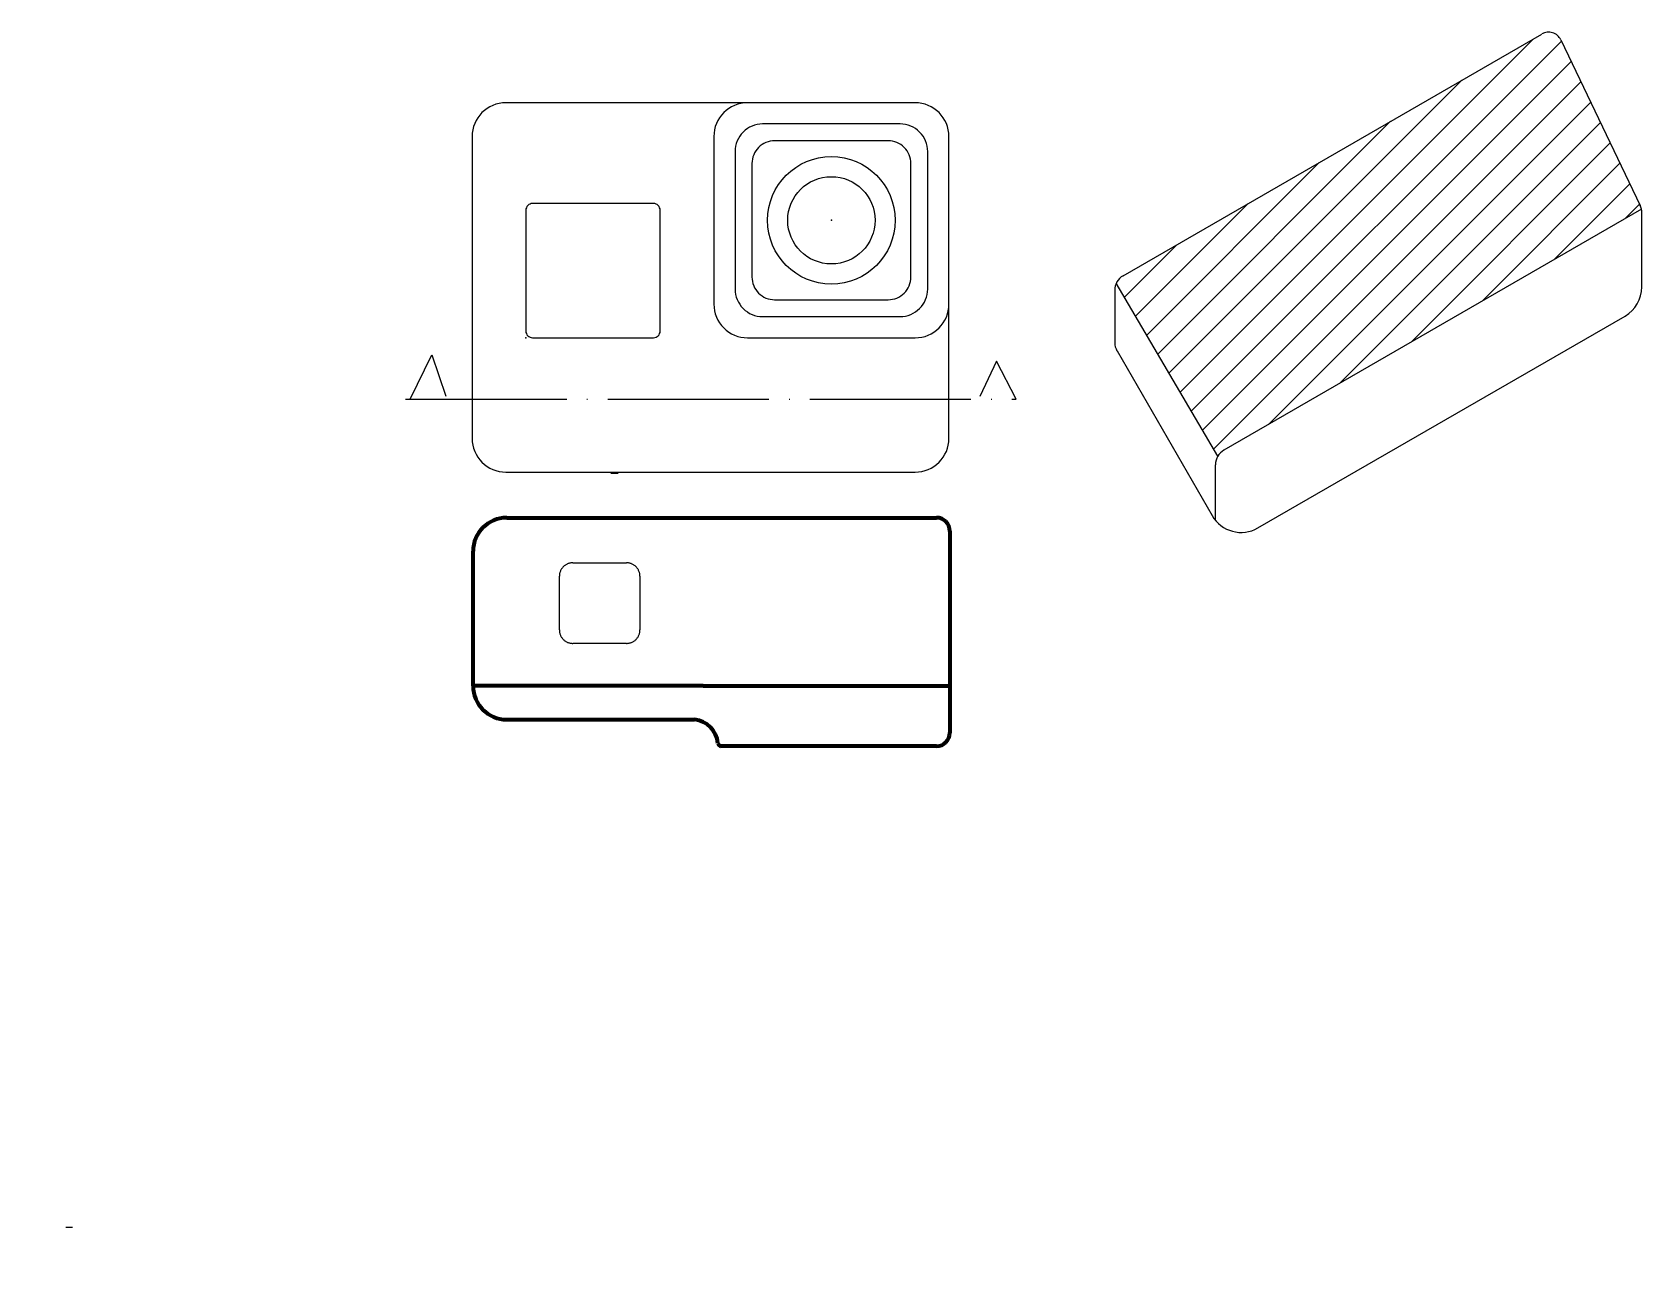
# Model space of a CAD drawing. Header units: millimetres. Extents: x -5 to 235, y -5 to 178.
import ezdxf

# ---------------------------------------------------------------- set-up
doc = ezdxf.new("R2010")
doc.units = ezdxf.units.MM
doc.linetypes.add('ACAD_ISO02W100', pattern=[15, 12, -3])
doc.linetypes.add('ACAD_ISO04W100', pattern=[30, 24, -3, 0, -3])
doc.layers.add('linha de corte', color=7, linetype='ACAD_ISO04W100')

msp = doc.modelspace()

# ---------------------------------------------------------------- hatches: boundary and pattern name
at = {"linetype": 'ByBlock'}
h = msp.add_hatch(dxfattribs=at)
h.set_pattern_fill('ANSI31', color=256)
h.set_pattern_definition([(45, (-448.827, 3.5338), (-2.245064, 2.245064), [])])
h.paths.add_polyline_path([(234.65, 151.66, 0.057918), (234.47, 152.2), (222.64, 176.88, 0.436825), (219.84, 177.74), (157.47, 141.74, 0.155096), (156.45, 140.62), (171.56, 114.84, -0.131652), (172.47, 115.76)])

# ---------------------------------------------------------------- linework, layer by layer
for p, q in [((157.47, 141.74), (219.84, 177.74)), ((222.64, 176.88), (234.47, 152.2)), ((234.65, 151.66), (172.47, 115.76)), ((171.56, 114.84), (156.45, 140.62))]:
    msp.add_line(p, q, dxfattribs=at)
for p, q in [((234.71, 140.06), (234.71, 151.12)), ((156.22, 139.57), (156.22, 131.78)), ((177.55, 104.17), (232.21, 135.73)), ((51.3, 123.36), (54.5, 129.93)), ((54.5, 129.93), (56.6, 123.8)), ((156.56, 130.53), (170.72, 106)), ((138.61, 129.03), (136.12, 123.73)), ((141.56, 123.36), (138.61, 129.03)), ((171.22, 105.29), (171.22, 113.59)), ((81.17, 112.35), (82.26, 112.35))]:
    msp.add_line(p, q)
at = {"lineweight": 100}
for p, q in [((65.67, 105.69), (129.67, 105.69)), ((131.67, 103.69), (131.67, 73.66)), ((60.67, 80.63), (60.67, 100.69)), ((94.93, 80.63), (60.67, 80.63)), ((60.67, 80.63), (60.67, 80.63)), ((94.93, 80.63), (94.93, 80.63)), ((94.93, 80.63), (131.67, 80.63)), ((65.67, 75.63), (93.65, 75.63)), ((129.67, 71.66), (97.63, 71.66))]:
    msp.add_line(p, q, dxfattribs=at)
for points in [[(60.52, 117.49, 0.414214), (65.52, 112.49), (126.52, 112.49, 0.414214), (131.52, 117.49), (131.52, 162.49, 0.414214), (126.52, 167.49), (65.52, 167.49, 0.414214), (60.52, 162.49)], [(96.52, 137.49, 0.414214), (101.52, 132.49), (126.52, 132.49, 0.414214), (131.52, 137.49), (131.52, 162.49, 0.414214), (126.52, 167.49), (101.52, 167.49, 0.414214), (96.52, 162.49)], [(99.68, 139.75, 0.414214), (103.78, 135.65), (124.27, 135.65, 0.414214), (128.36, 139.75), (128.36, 160.24, 0.414214), (124.27, 164.34), (103.78, 164.34, 0.414214), (99.68, 160.24)], [(102.19, 141.54, 0.414214), (105.57, 138.16), (122.47, 138.16, 0.414214), (125.85, 141.54), (125.85, 158.45, 0.414214), (122.47, 161.83), (105.57, 161.83, 0.414214), (102.19, 158.45)], [(69.52, 132.49), (87.52, 132.49, 0.414214), (88.52, 133.49), (88.52, 151.49, 0.414214), (87.52, 152.49), (69.52, 152.49, 0.414214), (68.52, 151.49), (68.52, 133.49, 0.414214)]]:
    msp.add_lwpolyline(points, format="xyb", close=True)
at = {"linetype": 'ACAD_ISO02W100'}
msp.add_lwpolyline([(85.51, 96.97), (85.51, 88.97, -0.414214), (83.51, 86.97), (75.51, 86.97, -0.414214), (73.51, 88.97), (73.51, 96.97, -0.414214), (75.51, 98.97), (83.51, 98.97, -0.414214)], format="xyb", close=True, dxfattribs=at)
for radius in [9.5, 6.5]:
    msp.add_circle((114.02, 149.99), radius)
at = {"linetype": 'ByBlock'}
for centre, radius, start, end in [((220.84, 176.01), 2, 25.6123, 120), ((232.21, 151.12), 2.5, 0, 25.6123), ((158.72, 139.57), 2.5, 120, 180), ((173.72, 113.59), 2.5, 120, 180)]:
    msp.add_arc(centre, radius, start, end, dxfattribs=at)
for centre, radius, start, end in [((229.71, 140.06), 5, 300, 0), ((158.72, 131.78), 2.5, 180, 210), ((175.05, 108.5), 5, 210, 300), ((0, 0), 5, 0, 0)]:
    msp.add_arc(centre, radius, start, end)
at = {"lineweight": 100}
for centre, radius, start, end in [((65.67, 100.69), 5, 90, 180), ((129.67, 103.69), 2, 0, 90), ((65.67, 80.63), 5, 180, 270), ((93.23, 71.73), 3.92, 5.5997, 83.8002), ((97.63, 72.16), 0.5, 185.5997, 270), ((129.67, 73.66), 2, 270, 0)]:
    msp.add_arc(centre, radius, start, end, dxfattribs=at)
msp.add_open_spline([(0, 0), (0.33, 0), (0.67, 0), (1, 0)], degree=3)
msp.add_open_spline([(0, 0), (0.33, 0), (0.67, 0), (1, 0)], degree=3)
msp.add_open_spline([(0, 0), (0.33, 0), (0.67, 0), (1, 0)], degree=3)
for p in [(114.02, 149.99), (68.52, 132.49), (131.67, 80.63), (131.67, 80.63), (131.67, 80.63), (131.67, 80.63)]:
    msp.add_point(p)
at = {"layer": 'linha de corte', "linetype": 'ACAD_ISO04W100'}
msp.add_line((50.61, 123.36), (141.56, 123.36), dxfattribs=at)

doc.saveas('drawing.dxf')
